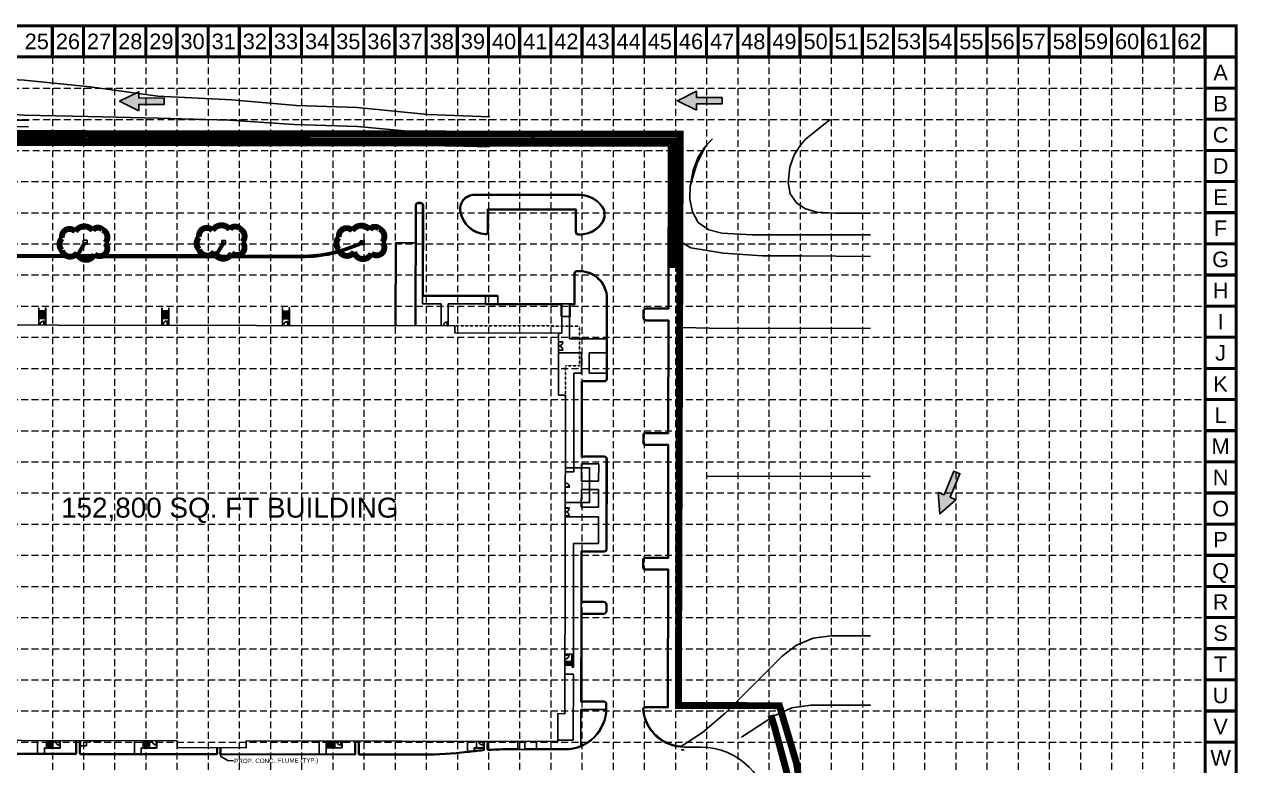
# Model space of a CAD drawing. Header units: inches. Extents: x 6134 to 7576, y 4806 to 5708.
# Drawn here: x 6700 to 7576, y 5173 to 5708 of the extents above; entities that cross this region are included whole.
import ezdxf
from ezdxf.enums import TextEntityAlignment as Align

# ---------------------------------------------------------------- set-up
doc = ezdxf.new("R2010")
doc.units = ezdxf.units.IN
doc.header["$MEASUREMENT"] = 0
for name, pattern in [('BASE$0$DASHED2', [0.375, 0.25, -0.125]), ('CENTER2', [1.125, 0.75, -0.125, 0.125, -0.125]), ('HIDDEN', [0.375, 0.25, -0.125])]:
    doc.linetypes.add(name, pattern=pattern)
doc.layers.get('Defpoints').update_dxf_attribs({"color": 200})
for name, color, linetype in [('2283-07-185-STORM$0$PK-STORM-PLAN-PIPE', 3, 'Continuous'), ('ARROWS', 252, 'Continuous'), ('BASE', 7, 'Continuous'), ('BASE$0$P-BLDG', 7, 'Continuous'), ('BASE$0$P-CNTR-1-MASS', 5, 'Continuous'), ('BASE$0$P-CNTR-5-MASS', 7, 'Continuous'), ('BASE$0$P-DIM', 2, 'Continuous'), ('BASE$0$P-PVMT', 3, 'Continuous'), ('E-BREAKLINE', 5, 'Continuous'), ('GRID', 254, 'HIDDEN'), ('LEGEND', 7, 'Continuous'), ('LIMITS OF DISTURBANCE', 1, 'HIDDEN'), ('PK-STORM-PLAN-ALIGN', 1, 'CENTER2'), ('PK-STORM-PLAN-PIPE', 3, 'Continuous'), ('PK-STORM-PLAN-STRUCTURE', 4, 'Continuous'), ('SILT FENCE', 200, 'Continuous'), ('STORM', 5, 'Continuous')]:
    doc.layers.add(name, color=color, linetype=linetype)
doc.styles.add('L80', font='simplex.shx', dxfattribs={"height": 3.2})
doc.styles.get("Standard").update_dxf_attribs({"font": 'ARIAL.TTF'})

# ---------------------------------------------------------------- blocks, each defined once
blk = doc.blocks.new('arrow')
blk.add_lwpolyline([(-67, -25.4), (-59.3, -25.4), (-59.6, -56.1), (-51.9, -56.2), (-51.6, -25.5), (-44, -25.5), (-55.3, -2.4), (-67, -25.4)], close=True)
at = {"color": 254}
for points in [[(-44, -25.5), (-67, -25.4), (-55.3, -2.4), (-67, -25.4)], [(-59.6, -56.1), (-51.9, -56.2), (-59.3, -25.4), (-51.6, -25.5)]]:
    blk.add_solid(points, dxfattribs=at)

msp = doc.modelspace()

# ---------------------------------------------------------------- linework, layer by layer
at = {"layer": '2283-07-185-STORM$0$PK-STORM-PLAN-PIPE'}
msp.add_line((6840.91, 5539.87), (6840.91, 5541.87), dxfattribs=at)
at = {"layer": 'BASE', "color": 9}
msp.add_line((7552.5, 5684.87), (7552.5, 4829.87), dxfattribs=at)
at = {"layer": 'BASE', "const_width": 2.25}
for points in [[(6135, 4807.37), (7575, 4807.37), (7575, 5707.37), (6135, 5707.37)], [(6157.45, 4829.87), (7552.56, 4829.83), (7552.53, 5684.88), (6157.73, 5684.91)]]:
    msp.add_lwpolyline(points, close=True, dxfattribs=at)
for points in [[(6720, 5684.87), (6720, 5707.37)], [(6742.5, 5684.87), (6742.5, 5707.37)], [(6765, 5684.87), (6765, 5707.37)], [(6787.5, 5684.87), (6787.5, 5707.37)], [(6810, 5684.87), (6810, 5707.37)], [(6832.5, 5684.87), (6832.5, 5707.37)], [(6855, 5684.87), (6855, 5707.37)], [(6877.5, 5684.87), (6877.5, 5707.37)], [(6900, 5684.87), (6900, 5707.37)], [(6922.5, 5684.87), (6922.5, 5707.37)], [(6945, 5684.87), (6945, 5707.37)], [(6967.5, 5684.87), (6967.5, 5707.37)], [(6990, 5684.87), (6990, 5707.37)], [(7012.5, 5684.87), (7012.5, 5707.37)], [(7035, 5684.87), (7035, 5707.37)], [(7057.5, 5684.87), (7057.5, 5707.37)], [(7080, 5684.87), (7080, 5707.37)], [(7102.5, 5684.87), (7102.5, 5707.37)], [(7125, 5684.87), (7125, 5707.37)], [(7147.5, 5684.87), (7147.5, 5707.37)], [(7170, 5684.87), (7170, 5707.37)], [(7192.5, 5684.87), (7192.5, 5707.37)], [(7215, 5684.87), (7215, 5707.37)], [(7237.5, 5684.87), (7237.5, 5707.37)], [(7260, 5684.87), (7260, 5707.37)], [(7282.5, 5684.87), (7282.5, 5707.37)], [(7305, 5684.87), (7305, 5707.37)], [(7327.5, 5684.87), (7327.5, 5707.37)], [(7350, 5684.87), (7350, 5707.37)], [(7372.5, 5684.87), (7372.5, 5707.37)], [(7395, 5684.87), (7395, 5707.37)], [(7417.5, 5684.87), (7417.5, 5707.37)], [(7440, 5684.87), (7440, 5707.37)], [(7462.5, 5684.87), (7462.5, 5707.37)], [(7485, 5684.87), (7485, 5707.37)], [(7507.5, 5684.87), (7507.5, 5707.37)], [(7530, 5684.87), (7530, 5707.37)], [(7552.5, 5684.87), (7552.5, 5707.37)], [(7575, 5684.87), (7575, 5707.37)], [(7575, 5684.87), (7552.5, 5684.87)], [(7575, 5662.37), (7552.5, 5662.37)], [(7575, 5639.87), (7552.5, 5639.87)], [(7575, 5617.37), (7552.5, 5617.37)], [(7575, 5594.87), (7552.5, 5594.87)], [(7575, 5572.37), (7552.5, 5572.37)], [(7575, 5549.87), (7552.5, 5549.87)], [(7575, 5527.37), (7552.5, 5527.37)], [(7575, 5504.87), (7552.5, 5504.87)], [(7575, 5482.37), (7552.5, 5482.37)], [(7575, 5459.87), (7552.5, 5459.87)], [(7575, 5437.37), (7552.5, 5437.37)], [(7575, 5414.87), (7552.5, 5414.87)], [(7575, 5392.37), (7552.5, 5392.37)], [(7575, 5369.87), (7552.5, 5369.87)], [(7575, 5347.37), (7552.5, 5347.37)], [(7575, 5324.87), (7552.5, 5324.87)], [(7575, 5302.37), (7552.5, 5302.37)], [(7575, 5279.87), (7552.5, 5279.87)], [(7575, 5257.37), (7552.5, 5257.37)], [(7575, 5234.87), (7552.5, 5234.87)], [(7575, 5212.37), (7552.5, 5212.37)], [(7575, 5189.87), (7552.5, 5189.87)]]:
    msp.add_lwpolyline(points, dxfattribs=at)
at = {"layer": 'BASE$0$P-BLDG'}
for p, q in [((7085.58, 5479.13), (7088.58, 5479.13)), ((7085.58, 5473.13), (7088.58, 5473.13)), ((6795.07, 5187.78), (6795.07, 5190.79)), ((6928.26, 5187.71), (6928.26, 5190.72)), ((7031.05, 5187.61), (7031.05, 5190.62))]:
    msp.add_line(p, q, dxfattribs=at)
for points in [[(7085.57, 5440.45), (7085.65, 5485.45), (7010.63, 5485.62), (7010.64, 5490.62), (6580.65, 5491.31), (6580.18, 5211.31), (6585.18, 5211.3), (6585.15, 5191.3), (6810.06, 5190.92), (6810.06, 5185.92), (6860.06, 5185.83), (6860.06, 5190.83), (7085.15, 5190.45), (7085.18, 5210.45), (7090.18, 5210.44), (7090.57, 5440.44)], [(6713.8, 5491.1), (6713.95, 5491.1), (6713.95, 5494.1), (6713.8, 5494.1)], [(6802.8, 5491.16), (6802.94, 5491.16), (6802.94, 5494.16), (6802.8, 5494.16)], [(6889.79, 5490.8), (6889.94, 5490.8), (6889.94, 5493.8), (6889.79, 5493.8)], [(7005.24, 5490.53), (7005.39, 5490.53), (7005.39, 5493.53), (7005.24, 5493.53)], [(7090.4, 5374.29), (7090.4, 5374.14), (7093.4, 5374.14), (7093.4, 5374.29)], [(7090.37, 5358.99), (7090.37, 5359.14), (7093.37, 5359.14), (7093.37, 5358.99)], [(7090.37, 5353.29), (7090.37, 5353.14), (7093.37, 5353.14), (7093.37, 5353.29)], [(7090.17, 5252.73), (7090.17, 5252.87), (7093.17, 5252.87), (7093.17, 5252.73)]]:
    msp.add_lwpolyline(points, close=True, dxfattribs=at)
at = {"layer": 'BASE$0$P-BLDG', "color": 7, "linetype": 'BASE$0$DASHED2', "ltscale": 0.5}
msp.add_lwpolyline([(7090.61, 5440.49), (7090.64, 5461.74), (7100.7, 5461.73), (7100.75, 5490.48), (7010.64, 5490.62)], dxfattribs=at)
at = {"layer": 'BASE$0$P-BLDG'}
msp.add_lwpolyline([(7090.48, 5387.98), (7104.92, 5387.96), (7105.52, 5387.95), (7108.03, 5387.95), (7107.99, 5362.95), (7105.49, 5362.95), (7104.88, 5362.95), (7090.44, 5362.97)], dxfattribs=at)
msp.add_lwpolyline([(6725.25, 5191.06), (6725.25, 5187.7), (6725.11, 5187.7, -0.428879), (6722.25, 5190.7, -3.332232)], format="xyb", dxfattribs=at)
for centre, start, end in [((6713.95, 5491.1), 90, 180), ((6802.94, 5491.16), 90, 180), ((6889.94, 5490.8), 90, 180), ((7005.39, 5490.53), 90, 180), ((7085.58, 5479.13), 269.99999, 359.99999), ((7085.58, 5473.13), 0.00001, 90.00001), ((7090.4, 5374.14), 0, 90), ((7090.37, 5359.14), 270, 0), ((7090.37, 5353.14), 0, 90), ((7090.17, 5252.87), 270, 0), ((6795.07, 5190.78), 180, 270), ((6928.26, 5190.71), 180, 270), ((7031.05, 5190.61), 180, 270)]:
    msp.add_arc(centre, 3, start, end, dxfattribs=at)
at = {"layer": 'BASE$0$P-CNTR-1-MASS', "color": 35, "elevation": 544}
msp.add_lwpolyline([(7264.1, 5625.47), (7260.42, 5621.21), (7255.88, 5614.23), (7252.59, 5605.24), (7251.47, 5594.29), (7252.8, 5585.9), (7257.52, 5579.4), (7263.55, 5575.44), (7271.83, 5572.83), (7285.33, 5572.02), (7310.86, 5571.95)], dxfattribs=at)
at = {"layer": 'BASE$0$P-CNTR-5-MASS', "color": 35, "elevation": 545}
msp.add_lwpolyline([(7196.84, 5625.65), (7191.1, 5619.58), (7186.54, 5612.42), (7182.85, 5603.2), (7180.68, 5591.48), (7180.46, 5581.82), (7182.23, 5572.93), (7186.39, 5565.17), (7194.16, 5559.9), (7203.59, 5557.68), (7225.5, 5556.29), (7310.86, 5556.47)], dxfattribs=at)
at = {"layer": 'BASE$0$P-DIM', "color": 5}
msp.add_lwpolyline([(6841.73, 5179.48), (6846.82, 5176.64), (6850.87, 5176.38)], dxfattribs=at)
msp.add_solid([(6841.19, 5179.21), (6840.11, 5182.69), (6842.27, 5179.75)], dxfattribs=at)
at = {"layer": 'BASE$0$P-PVMT', "color": 7}
for p, q in [((7165.47, 5620.83), (6593.26, 5621.79)), ((7164.97, 5620.33), (6593.76, 5621.29)), ((7164.77, 5503.33), (7164.97, 5620.33)), ((7165.27, 5502.83), (7165.47, 5620.83)), ((7100.91, 5585.42), (7024.79, 5585.54)), ((7100.91, 5584.92), (7024.79, 5585.04)), ((6982.11, 5490.61), (6982.25, 5577.62)), ((6982.61, 5490.61), (6982.75, 5577.62)), ((6984.25, 5579.62), (6985.95, 5579.62)), ((6984.25, 5579.12), (6985.95, 5579.12)), ((6987.34, 5512.11), (6987.45, 5577.62)), ((6987.84, 5512.62), (6987.95, 5577.61)), ((7034.36, 5558.57), (7034.39, 5575.03)), ((7034.39, 5575.03), (7098.39, 5574.93)), ((7034.86, 5558.57), (7034.89, 5574.53)), ((7034.89, 5574.53), (7097.89, 5574.43)), ((7097.86, 5558.45), (7097.89, 5574.43)), ((7098.36, 5558.45), (7098.39, 5574.93)), ((6967.65, 5490.66), (6967.75, 5550.66)), ((6967.75, 5550.66), (6968.25, 5550.66)), ((6968.15, 5490.66), (6968.25, 5550.66)), ((7096.87, 5528.32), (7096.83, 5506.43)), ((7097.37, 5528.32), (7097.33, 5505.95)), ((6987.34, 5512.11), (6987.33, 5506.61)), ((6987.33, 5506.61), (7000.81, 5506.59)), ((7009.29, 5512.1), (6987.34, 5512.11)), ((6987.84, 5512.62), (7041.84, 5512.54)), ((7000.81, 5506.59), (7000.78, 5490.59)), ((7005.78, 5490.58), (7005.81, 5506.6)), ((7005.81, 5506.6), (7043.77, 5506.53)), ((7009.29, 5512.1), (7041.84, 5512.04)), ((7032.84, 5512.04), (7032.83, 5506.03)), ((7032.83, 5506.54), (7032.83, 5506.04)), ((7087.57, 5506), (7032.83, 5506.03)), ((7041.84, 5512.54), (7041.83, 5506.53)), ((7088.07, 5506.5), (7043.77, 5506.53)), ((7087.57, 5506), (7087.55, 5497.42)), ((7088.07, 5506.5), (7088.05, 5497.42)), ((7088.07, 5506.44), (7093.57, 5506.43)), ((7093.57, 5506.44), (7093.53, 5481.22)), ((7093.57, 5506.44), (7096.83, 5506.43)), ((7094.07, 5505.95), (7094.05, 5497.41)), ((7094.07, 5505.95), (7097.33, 5505.95)), ((7120.18, 5452.37), (7120.28, 5511)), ((7120.68, 5452.37), (7120.78, 5511)), ((6710.12, 5503.5), (6710.12, 5491.09)), ((6710.24, 5491.48), (6710.24, 5503.5)), ((6710.24, 5501.48), (6715.08, 5501.48)), ((6710.24, 5500.56), (6715.08, 5500.56)), ((6710.24, 5499.64), (6715.08, 5499.64)), ((6710.24, 5498.73), (6715.08, 5498.73)), ((6710.24, 5497.81), (6715.08, 5497.81)), ((6710.24, 5496.89), (6715.08, 5496.89)), ((6710.24, 5495.98), (6715.08, 5495.98)), ((6715.08, 5503.5), (6715.08, 5491.48)), ((6715.2, 5491.09), (6715.2, 5503.5)), ((6799.12, 5503.41), (6799.12, 5491)), ((6799.24, 5491.39), (6799.24, 5503.41)), ((6799.24, 5501.39), (6804.08, 5501.39)), ((6799.24, 5500.47), (6804.08, 5500.47)), ((6799.24, 5499.55), (6804.08, 5499.55)), ((6799.24, 5498.64), (6804.08, 5498.64)), ((6799.24, 5497.72), (6804.08, 5497.72)), ((6799.24, 5496.8), (6804.08, 5496.8)), ((6799.24, 5495.89), (6804.08, 5495.89)), ((6804.08, 5503.41), (6804.08, 5491.39)), ((6804.2, 5491), (6804.2, 5503.41)), ((6886.12, 5503.23), (6886.12, 5490.81)), ((6886.24, 5491.21), (6886.24, 5503.23)), ((6886.24, 5501.21), (6891.08, 5501.21)), ((6886.24, 5500.29), (6891.08, 5500.29)), ((6886.24, 5499.37), (6891.08, 5499.37)), ((6886.24, 5498.46), (6891.08, 5498.46)), ((6886.24, 5497.54), (6891.08, 5497.54)), ((6886.24, 5496.62), (6891.08, 5496.62)), ((6886.24, 5495.71), (6891.08, 5495.71)), ((6891.08, 5503.23), (6891.08, 5491.21)), ((6891.2, 5490.81), (6891.2, 5503.23)), ((7088.05, 5497.42), (7087.55, 5497.42)), ((7088.05, 5497.42), (7088.03, 5485.32)), ((7088.05, 5497.42), (7093.55, 5497.41)), ((7093.55, 5497.41), (7094.05, 5497.41)), ((7146.76, 5496.36), (7146.77, 5501.36)), ((7147.26, 5496.36), (7147.27, 5501.36)), ((7148.77, 5503.36), (7164.77, 5503.33)), ((7148.77, 5502.86), (7165.27, 5502.83)), ((7148.76, 5494.86), (7165.26, 5494.83)), ((7148.76, 5494.36), (7164.76, 5494.33)), ((7164.62, 5413.33), (7164.76, 5494.33)), ((7165.12, 5412.83), (7165.26, 5494.83)), ((7085.65, 5485.32), (7088.03, 5485.32)), ((7107.73, 5481.22), (7093.53, 5481.22)), ((7120.23, 5481.18), (7107.73, 5481.2)), ((7102.21, 5471.21), (7085.63, 5471.23)), ((7102.19, 5456.4), (7102.21, 5471.21)), ((7107.69, 5456.39), (7107.71, 5471.2)), ((7120.22, 5471.18), (7107.71, 5471.2)), ((7096.57, 5385.04), (7096.69, 5456.41)), ((7102.19, 5456.4), (7096.69, 5456.41)), ((7120.19, 5456.37), (7107.69, 5456.39)), ((7102.09, 5395.9), (7102.18, 5450.9)), ((7118.68, 5450.87), (7102.18, 5450.9)), ((7102.59, 5396.4), (7102.68, 5450.4)), ((7118.68, 5450.37), (7102.68, 5450.4)), ((7146.61, 5406.36), (7146.62, 5411.36)), ((7147.11, 5406.36), (7147.12, 5411.36)), ((7148.62, 5413.36), (7164.62, 5413.33)), ((7148.62, 5412.86), (7165.12, 5412.83)), ((7148.6, 5404.36), (7164.6, 5404.33)), ((7148.61, 5404.86), (7165.11, 5404.83)), ((7164.47, 5323.33), (7164.6, 5404.33)), ((7164.97, 5322.83), (7165.11, 5404.83)), ((7102.08, 5391.02), (7102.06, 5378.51)), ((7102.08, 5391.02), (7114.58, 5391)), ((7118.59, 5395.87), (7102.09, 5395.9)), ((7118.59, 5396.37), (7102.59, 5396.4)), ((7114.56, 5378.49), (7114.58, 5391)), ((7119.97, 5329.36), (7120.09, 5394.37)), ((7120.47, 5329.36), (7120.59, 5394.37)), ((7096.57, 5385.04), (7090.47, 5385.05)), ((7102.05, 5372.51), (7102.03, 5359.64)), ((7102.05, 5372.51), (7114.55, 5372.49)), ((7102.06, 5378.51), (7114.56, 5378.49)), ((7114.53, 5359.62), (7114.55, 5372.49)), ((7102.03, 5359.64), (7114.53, 5359.62)), ((7114.52, 5352.66), (7090.42, 5352.7)), ((7114.49, 5333.37), (7114.52, 5352.66)), ((7096.33, 5244.08), (7096.49, 5333.4)), ((7096.49, 5333.4), (7114.49, 5333.37)), ((7101.91, 5290.92), (7101.97, 5327.89)), ((7118.47, 5327.86), (7101.97, 5327.89)), ((7102.41, 5291.42), (7102.47, 5327.39)), ((7118.48, 5327.36), (7102.47, 5327.39)), ((7146.46, 5316.36), (7146.47, 5321.36)), ((7146.96, 5316.36), (7146.97, 5321.36)), ((7148.47, 5323.36), (7164.47, 5323.33)), ((7148.47, 5322.86), (7164.97, 5322.83)), ((7148.45, 5314.86), (7164.95, 5314.83)), ((7148.45, 5314.36), (7164.45, 5314.33)), ((7164.29, 5215.33), (7164.45, 5314.33)), ((7164.79, 5214.83), (7164.95, 5314.83)), ((7101.89, 5282.92), (7101.91, 5290.92)), ((7118.41, 5290.89), (7101.91, 5290.92)), ((7118.41, 5291.39), (7102.41, 5291.42)), ((7119.9, 5284.39), (7119.91, 5289.39)), ((7120.4, 5284.39), (7120.41, 5289.39)), ((7101.79, 5218.92), (7101.89, 5282.92)), ((7118.39, 5282.89), (7101.89, 5282.92)), ((7102.29, 5219.42), (7102.39, 5282.42)), ((7118.39, 5282.39), (7102.39, 5282.42)), ((7090.25, 5253.45), (7094.96, 5253.45)), ((7090.25, 5253.45), (7095.33, 5253.45)), ((7090.25, 5253.32), (7095.21, 5253.32)), ((7095.22, 5244.97), (7095.21, 5253.32)), ((7095.33, 5244.08), (7095.33, 5253.45)), ((7090.37, 5244.96), (7090.22, 5244.96)), ((7090.37, 5244.96), (7090.37, 5248.25)), ((7095.22, 5248.24), (7090.37, 5248.24)), ((7095.22, 5247.32), (7090.37, 5247.32)), ((7095.22, 5246.4), (7090.37, 5246.4)), ((7095.22, 5246.4), (7090.37, 5246.4)), ((7095.22, 5245.49), (7090.37, 5245.49)), ((7095.33, 5244.97), (7095.22, 5244.97)), ((7096.33, 5244.08), (7095.33, 5244.08)), ((7096.32, 5239.02), (7090.25, 5239.01)), ((7096.24, 5191.19), (7096.32, 5239.02)), ((7118.29, 5218.89), (7101.79, 5218.92)), ((7118.29, 5219.39), (7102.29, 5219.42)), ((7119.78, 5214.39), (7119.78, 5217.39)), ((7120.28, 5214.4), (7120.28, 5217.39)), ((7148.45, 5215.36), (7164.29, 5215.33)), ((7148.45, 5214.86), (7164.79, 5214.83)), ((7101.78, 5213.42), (7101.73, 5187.26)), ((7119.78, 5213.39), (7101.78, 5213.42)), ((6709.28, 5181.59), (6709.28, 5190.6)), ((6715.84, 5185.64), (6715.84, 5190.48)), ((6716.75, 5185.64), (6716.75, 5190.48)), ((6717.67, 5185.64), (6717.67, 5190.48)), ((6718.59, 5185.64), (6718.59, 5190.48)), ((6719.5, 5185.64), (6719.5, 5190.48)), ((6720.42, 5185.64), (6720.42, 5190.48)), ((6737.01, 5191.19), (6737, 5182.05)), ((6737.51, 5191.19), (6737.5, 5182.02)), ((6739.51, 5191.19), (6739.5, 5182.02)), ((6740.01, 5191.19), (6740, 5182.04)), ((6746.73, 5190.92), (6746.73, 5191.02)), ((6755.49, 5190.92), (6746.73, 5190.92)), ((6755.49, 5190.92), (6755.49, 5191.01)), ((6779.32, 5190.94), (6779.31, 5181.45)), ((6785.63, 5185.67), (6785.65, 5190.5)), ((6786.55, 5185.66), (6786.56, 5190.5)), ((6786.55, 5185.66), (6786.56, 5190.5)), ((6787.46, 5185.66), (6787.48, 5190.5)), ((6788.38, 5185.66), (6788.4, 5190.49)), ((6789.3, 5185.66), (6789.31, 5190.49)), ((6790.21, 5185.65), (6790.23, 5190.49)), ((6795.31, 5190.6), (6795.3, 5185.64)), ((6795.44, 5190.6), (6795.42, 5185.9)), ((6795.44, 5190.6), (6795.42, 5185.52)), ((6912.69, 5190.74), (6912.67, 5181.25)), ((6917.65, 5185.79), (6917.66, 5190.62)), ((6918.57, 5185.79), (6918.58, 5190.62)), ((6919.48, 5185.78), (6919.5, 5190.62)), ((6920.4, 5185.78), (6920.41, 5190.61)), ((6920.4, 5185.78), (6920.41, 5190.61)), ((6921.32, 5185.78), (6921.33, 5190.61)), ((6922.23, 5185.78), (6922.25, 5190.61)), ((6923.15, 5185.77), (6923.16, 5190.61)), ((6924.06, 5185.77), (6924.08, 5190.6)), ((6929.17, 5190.72), (6929.15, 5185.76)), ((6929.29, 5190.72), (6929.27, 5186.01)), ((6929.29, 5190.72), (6929.27, 5185.64)), ((6938.56, 5190.7), (6938.54, 5181.71)), ((6939.06, 5190.7), (6939.04, 5181.7)), ((6941.06, 5190.7), (6941.04, 5181.7)), ((6941.56, 5190.69), (6941.54, 5181.7)), ((7019.72, 5190.61), (7019.72, 5182.97)), ((7026.23, 5185.65), (7026.23, 5190.48)), ((7031.33, 5190.61), (7031.32, 5185.65)), ((7031.44, 5190.61), (7031.43, 5184.73)), ((7031.46, 5190.61), (7031.44, 5185.53)), ((7031.94, 5190.61), (7031.93, 5184.73)), ((7033.95, 5190.61), (7033.94, 5185.01)), ((7034.45, 5190.61), (7034.44, 5185.01)), ((7056.26, 5184.5), (7056.27, 5190.5)), ((7061.26, 5184.99), (7061.27, 5190.49)), ((7069.77, 5184.99), (7069.78, 5190.48)), ((7085.06, 5191.2), (7096.24, 5191.19)), ((6626, 5181.73), (6736.5, 5181.55)), ((6626, 5181.23), (6736.49, 5181.05)), ((6740.49, 5181.04), (6838.25, 5180.88)), ((6740.5, 5181.54), (6838.25, 5181.38)), ((6784.13, 5185.66), (6784.12, 5181.47)), ((6784.13, 5185.66), (6795.3, 5185.64)), ((6784.13, 5185.54), (6795.42, 5185.52)), ((6787.94, 5185.54), (6795.42, 5185.52)), ((6838.76, 5185.88), (6838.75, 5181.88)), ((6839.26, 5185.87), (6839.25, 5181.88)), ((6841.26, 5185.87), (6841.25, 5181.87)), ((6841.76, 5185.87), (6841.75, 5181.87)), ((6842.25, 5181.37), (6938.04, 5181.21)), ((6842.25, 5180.87), (6938.04, 5180.71)), ((6917.16, 5185.78), (6929.15, 5185.76)), ((6917.16, 5185.78), (6917.16, 5185.65)), ((6917.16, 5185.65), (6929.27, 5185.64)), ((6917.65, 5185.65), (6917.64, 5181.24)), ((6942.04, 5181.2), (6988.05, 5181.12)), ((6942.04, 5180.7), (6988.05, 5180.62)), ((7021.79, 5185.6), (7021.79, 5185.48)), ((7024.73, 5185.66), (7031.32, 5185.65)), ((7024.73, 5183.66), (7024.73, 5185.66)), ((7024.73, 5185.54), (7031.44, 5185.53)), ((7056.26, 5185), (7051.1, 5185.01)), ((7090.13, 5184.44), (7051.1, 5184.51)), ((7056.26, 5184.5), (7051.1, 5184.51)), ((7090.23, 5184.94), (7061.26, 5184.99)), ((7061.26, 5184.49), (7061.26, 5184.99)), ((7090.25, 5184.45), (7089.35, 5184.45)), ((7090.25, 5184.45), (7089.35, 5184.45)), ((7174.24, 5186.37), (7174.25, 5186.87)), ((7188.4, 5186.27), (7176.24, 5186.3))]:
    msp.add_line(p, q, dxfattribs=at)
for points in [[(6968.25, 5550.66), (6982.21, 5550.63)], [(6725.63, 5190.6), (6725.63, 5185.52), (6714.33, 5185.49), (6714.33, 5181.58)], [(6714.33, 5185.49), (6714.39, 5185.64), (6725.5, 5185.64), (6725.5, 5190.6)], [(6740.25, 5190.6), (6740.25, 5187.27), (6744.75, 5187.27), (6744.75, 5190.6)]]:
    msp.add_lwpolyline(points, dxfattribs=at)
for centre, radius, start, end in [((7024.78, 5575.04), 10.5, 89.9125, 186.39996), ((7024.78, 5575.04), 10, 89.9125, 186.39996), ((7100.87, 5565.42), 20, 35.2105, 89.90287), ((7100.87, 5565.42), 19.5, 35.2105, 89.90287), ((6984.25, 5577.62), 2, 90, 179.90449), ((6984.25, 5577.62), 1.5, 90, 179.90449), ((6985.95, 5577.62), 2, 359.90287, 90), ((6985.95, 5577.62), 1.5, 359.90287, 90), ((7108.64, 5570.9), 10, 324.47382, 35.2105), ((7108.64, 5570.9), 10.5, 324.47382, 35.2105), ((7029.25, 5575.54), 15, 186.39996, 191.43158), ((7034.15, 5576.53), 20, 191.49419, 265.86903), ((7029.25, 5575.54), 14.5, 186.39996, 191.43158), ((7034.15, 5576.53), 19.5, 191.43158, 265.88847), ((7032.86, 5558.57), 2, 265.88847, 359.90186), ((7032.86, 5558.57), 1.5, 265.88847, 359.90186), ((7099.86, 5558.45), 2, 179.90186, 266.68697), ((7099.86, 5558.45), 1.5, 179.90186, 266.68697), ((7100.9, 5576.42), 20, 266.68697, 324.47382), ((7100.9, 5576.42), 19.5, 266.68697, 324.47382), ((7098.87, 5528.32), 2, 96.12166, 179.90287), ((7100.79, 5510.42), 20, 359.90389, 96.12166), ((7098.87, 5528.32), 1.5, 96.12166, 179.90287), ((7100.79, 5510.42), 19.5, 359.90389, 96.12166), ((6710.18, 5503.5), 0.0625, 359.99763, 179.99763), ((6715.14, 5503.5), 0.0625, 359.99763, 179.99763), ((6799.18, 5503.41), 0.0625, 359.99763, 179.99763), ((6804.14, 5503.41), 0.0625, 359.99763, 179.99763), ((6886.18, 5503.72), 0.0625, 359.99763, 179.99763), ((6891.14, 5503.72), 0.0625, 359.99763, 179.99763), ((7148.76, 5496.36), 2, 179.90394, 269.90394), ((7148.77, 5501.36), 2, 89.90394, 179.90394), ((7148.76, 5496.36), 1.5, 179.90394, 269.90394), ((7148.77, 5501.36), 1.5, 89.90394, 179.90394), ((7118.68, 5452.37), 1.5, 269.90287, 359.90287), ((7118.68, 5452.37), 2, 269.90287, 359.90287), ((7148.62, 5411.36), 2, 89.90394, 179.90394), ((7148.62, 5411.36), 1.5, 89.90394, 179.90394), ((7148.61, 5406.36), 2, 179.90394, 269.90394), ((7148.61, 5406.36), 1.5, 179.90394, 269.90394), ((7118.59, 5394.37), 2, 359.90287, 89.90287), ((7118.59, 5394.37), 1.5, 359.90287, 89.90287), ((7118.47, 5329.36), 1.5, 269.90287, 359.90287), ((7118.47, 5329.36), 2, 269.90287, 359.90287), ((7148.47, 5321.36), 2, 89.90394, 179.90394), ((7148.47, 5321.36), 1.5, 89.90394, 179.90394), ((7148.46, 5316.36), 2, 179.90394, 269.90394), ((7148.46, 5316.36), 1.5, 179.90394, 269.90394), ((7118.41, 5289.39), 2, 359.90287, 89.90287), ((7118.41, 5289.39), 1.5, 359.90287, 89.90287), ((7118.4, 5284.39), 2, 269.90287, 359.90287), ((7118.4, 5284.39), 1.5, 269.90287, 359.90287), ((7118.28, 5217.39), 2, 359.90287, 89.90287), ((7118.28, 5217.39), 1.5, 359.90287, 89.90287), ((7148.44, 5213.36), 2, 89.90394, 186.02682), ((7148.44, 5213.36), 1.5, 89.90394, 186.02682), ((7090.28, 5214.44), 29.5, 269.90287, 359.90287), ((7090.28, 5214.45), 30, 269.94996, 359.90287), ((7176.29, 5216.3), 30, 186.04825, 269.90287), ((7176.29, 5216.3), 29.5, 186.02682, 266.03048), ((6736.5, 5182.05), 1, 269.90526, 359.90139), ((6736.5, 5182.05), 0.5, 269.90526, 359.90139), ((6740.5, 5182.04), 1, 179.90139, 269.90371), ((6740.5, 5182.04), 0.5, 179.90139, 269.90371), ((6838.25, 5181.88), 0.5, 269.90371, 359.90139), ((6838.25, 5181.88), 1, 269.90371, 359.90139), ((6842.25, 5181.87), 1, 179.90139, 269.90371), ((6842.25, 5181.87), 0.5, 179.90139, 269.90371), ((6938.04, 5181.71), 0.5, 269.90371, 359.90139), ((6938.04, 5181.71), 1, 269.90371, 359.90139), ((6942.04, 5181.7), 1, 179.90139, 269.90371), ((6942.04, 5181.7), 0.5, 179.90139, 269.90371), ((6988.47, 5431.12), 250, 269.90394, 277.14604), ((6988.47, 5431.12), 250.5, 269.90394, 277.14604), ((7050.67, 4935.01), 250, 94.52012, 97.14604), ((7050.67, 4935.01), 249.5, 94.52012, 97.14604), ((7030.93, 5184.73), 0.5, 274.52012, 359.90156), ((7030.93, 5184.73), 1, 274.52012, 359.90156), ((7034.94, 5185.01), 1, 179.90156, 273.60104), ((7034.94, 5185.01), 0.5, 179.90156, 273.60104), ((7050.67, 4935.01), 250, 89.90287, 93.60104), ((7050.67, 4935.01), 249.5, 89.90287, 93.60104), ((7176.29, 5214.3), 30, 266.09143, 269.90287), ((7188.31, 5136.77), 49.5, 0.36679, 89.90287)]:
    msp.add_arc(centre, radius, start, end, dxfattribs=at)
at = {"layer": 'Defpoints', "color": 5}
msp.add_line((6944.71, 5549.7), (6942.71, 5551.7), dxfattribs=at)
msp.add_line((6944.71, 5549.7), (6942.71, 5551.7), dxfattribs=at)
msp.add_circle((6840.91, 5540.87, 542.55), 1, dxfattribs=at)
at = {"layer": 'E-BREAKLINE', "color": 35, "flags": 128}
for points, elevation in [([(6702.95, 5639.11), (6693.9, 5639.19), (6654.63, 5639.64), (6651.94, 5639.8), (6647.1, 5640.52), (6635.75, 5640.48), (6607.21, 5642.13), (6581.97, 5635.64), (6565.18, 5634.3), (6565.15, 5634.37), (6560.12, 5633.79), (6555.02, 5634.47), (6534.52, 5632.31), (6525.05, 5633.47), (6512.62, 5632.84), (6488.9, 5632.95), (6465.03, 5632.52)], 543), ([(6702.76, 5634.4), (6682.03, 5634.57), (6654.86, 5634.89), (6650.09, 5635.16), (6646.72, 5635.67), (6626.66, 5635.58), (6607.63, 5636.69), (6590.8, 5632.36), (6563.16, 5630.15), (6563.11, 5630.26), (6559.97, 5629.9), (6556.77, 5630.32), (6523.2, 5626.79), (6518.78, 5627.33), (6512.98, 5627.03), (6501.9, 5627.08), (6465.35, 5626.43)], 544)]:
    msp.add_lwpolyline(points, dxfattribs=dict(at, elevation=elevation))
at = {"layer": 'E-BREAKLINE', "color": 35}
for points in [[(7310.86, 5571.95), (7285.33, 5572.02), (7271.83, 5572.83), (7263.55, 5575.44), (7257.52, 5579.4), (7252.8, 5585.9), (7251.47, 5594.29), (7252.59, 5605.24), (7255.88, 5614.23), (7260.42, 5621.21), (7264.06, 5625.43), (7281.66, 5639.6)], [(7310.86, 5556.47), (7225.5, 5556.29), (7203.59, 5557.68), (7194.16, 5559.9), (7186.39, 5565.17), (7182.23, 5572.93), (7180.46, 5581.82), (7180.68, 5591.48), (7185.61, 5608.33), (7192.06, 5620.72), (7196.84, 5625.65)], [(7310.86, 5540.7), (7261.54, 5541.09), (7233, 5541.32), (7204.7, 5543.1), (7181.04, 5547.01), (7170.27, 5553.58)], [(7174.78, 5489.41), (7194.65, 5488.85), (7310.86, 5488.8)], [(7192.67, 5381.92), (7310.86, 5381.83)], [(7174.32, 5187.01), (7189.58, 5196.84), (7205.59, 5210.68), (7247.08, 5252.03), (7257.45, 5259.96), (7269.52, 5264.93), (7282.46, 5266.62), (7310.86, 5266.57)], [(7217.82, 5193.4), (7241.25, 5208.99), (7254.04, 5214.7), (7267.91, 5216.64), (7310.86, 5216.57)]]:
    msp.add_lwpolyline(points, dxfattribs=at)
at = {"layer": 'E-BREAKLINE', "color": 35, "lineweight": -3}
for points in [[(6652.39, 5670.67, 8.2), (6652.39, 5670.67, 8.2), (6699.62, 5668.07, 9.02), (6747.25, 5663.31, 9.55), (6796.29, 5656.62, 8.82), (6849.53, 5653.92, 8.88), (6896.43, 5649.75, 8.95), (6940.19, 5648.38, 8.94), (6991.15, 5643.21, 8.43), (7035.98, 5641.64, 8.96)], [(6651.81, 5646.29, 1.9), (6651.81, 5646.29, 1.9), (6699.71, 5642.8, 2.51), (6745.97, 5641.76, 3.05), (6796.4, 5640.66, 3.96), (6847.92, 5639.19, 4.55), (6894.74, 5635.98, 4.98), (6940.39, 5634.71, 5.56), (6990.01, 5629.97, 6.82), (7036.76, 5627.45, 7.92)], [(6651.63, 5624.91, 6.23), (6651.63, 5624.91, 6.23), (6698.71, 5626.13, 6.2), (6745.4, 5626.37, 6.34), (6796.08, 5627.27, 6.51), (6847.33, 5624.09, 7.28), (6894.45, 5623.28, 7.55), (6940.79, 5623.93, 7.66), (6989.39, 5621.04, 8.02), (7035.82, 5620.04, 8.54)]]:
    msp.add_polyline3d(points, dxfattribs=at)
at = {"layer": 'GRID', "color": 252, "linetype": 'HIDDEN', "lineweight": 0, "ltscale": 20}
for p, q in [((6720, 5684.87), (6720, 4897.27)), ((6742.5, 5684.87), (6742.5, 4897.27)), ((6765, 5684.87), (6765, 4897.27)), ((6787.5, 5684.87), (6787.5, 4897.27)), ((6810, 5684.87), (6810, 4897.27)), ((6832.5, 5684.87), (6832.5, 4897.27)), ((6855, 5684.87), (6855, 4897.27)), ((6877.5, 5684.87), (6877.5, 4897.27)), ((6900, 5684.87), (6900, 4897.27)), ((6922.5, 5684.87), (6922.5, 4897.27)), ((6945, 5684.87), (6945, 4897.27)), ((6967.5, 5684.87), (6967.5, 4897.27)), ((6990, 5684.87), (6990, 4897.27)), ((7012.5, 5684.87), (7012.5, 4897.27)), ((7035, 5684.87), (7035, 4897.27)), ((7057.5, 5684.87), (7057.5, 4897.27)), ((7080, 5684.87), (7080, 4897.27)), ((7102.5, 5684.87), (7102.5, 4897.27)), ((7125, 5684.87), (7125, 4897.27)), ((7147.5, 5684.87), (7147.5, 4897.27)), ((7170, 5684.87), (7170, 4897.27)), ((7192.5, 5684.87), (7192.5, 4897.27)), ((7215, 5684.87), (7215, 4897.27)), ((7237.5, 5684.87), (7237.5, 4897.27)), ((7260, 5684.87), (7260, 4897.27)), ((7282.5, 5684.87), (7282.5, 4897.27)), ((7305, 5684.87), (7305, 4897.27)), ((7327.5, 5684.87), (7327.5, 4897.27)), ((7350, 5684.87), (7350, 4897.27)), ((7372.5, 5684.87), (7372.5, 4897.27)), ((7395, 5684.87), (7395, 4897.27)), ((7417.5, 5684.87), (7417.5, 4897.27)), ((7440, 5684.87), (7440, 4897.27)), ((7462.5, 5684.87), (7462.5, 4897.27)), ((7485, 5684.87), (7485, 4897.27)), ((7507.46, 5685.24), (7507.46, 4897.27)), ((7529.96, 5685.24), (7529.96, 4897.27)), ((6158.33, 5662.3), (7553.33, 5662.3)), ((6158.33, 5639.8), (7553.33, 5639.8)), ((6158.33, 5617.3), (7553.33, 5617.3)), ((6157.5, 5594.87), (7552.5, 5594.87)), ((6157.5, 5572.37), (7552.5, 5572.37)), ((6157.5, 5549.87), (7552.5, 5549.87)), ((6157.5, 5527.37), (7552.5, 5527.37)), ((6157.5, 5504.87), (7552.5, 5504.87)), ((6157.5, 5482.37), (7552.5, 5482.37)), ((6157.5, 5459.87), (7552.5, 5459.87)), ((6157.5, 5437.37), (7552.5, 5437.37)), ((6157.5, 5414.87), (7552.5, 5414.87)), ((6157.5, 5392.37), (7552.5, 5392.37)), ((6157.5, 5369.87), (7552.5, 5369.87)), ((6157.5, 5347.37), (7552.5, 5347.37)), ((6157.5, 5324.87), (7552.5, 5324.87)), ((6157.5, 5302.37), (7552.5, 5302.37)), ((6157.5, 5279.87), (7552.5, 5279.87)), ((6157.5, 5257.37), (7552.5, 5257.37)), ((6157.5, 5234.87), (7552.5, 5234.87)), ((6157.5, 5212.37), (7552.5, 5212.37)), ((6157.5, 5189.87), (7552.5, 5189.87))]:
    msp.add_line(p, q, dxfattribs=at)
at = {"layer": 'LEGEND', "color": 170, "ltscale": 100, "const_width": 4.27}
for points in [[(6835.69, 5559.54, 0.520567), (6835.69, 5559.54, 0.765195), (6826.04, 5554.68, 0.417879), (6825.98, 5545.94, 0.6649), (6837.01, 5544.26, 0.744833), (6849.45, 5543.21, 0.975642), (6857.2, 5551.22, 0.520567), (6855.27, 5560.86, 0.520567), (6848.19, 5560.22, 0.540264), (6835.69, 5559.54)], [(6736.63, 5558.76, 0.520567), (6736.63, 5558.76, 0.765195), (6726.98, 5553.9, 0.417879), (6726.92, 5545.16, 0.6649), (6737.95, 5543.48, 0.744833), (6750.38, 5542.43, 0.975642), (6758.13, 5550.44, 0.520567), (6756.2, 5560.08, 0.520567), (6749.13, 5559.44, 0.540264), (6736.63, 5558.76)], [(6936.67, 5559.33, 0.520567), (6936.67, 5559.33, 0.765195), (6927.02, 5554.47, 0.417879), (6926.96, 5545.73, 0.6649), (6937.99, 5544.04, 0.744833), (6950.43, 5543, 0.975642), (6958.18, 5551, 0.520567), (6956.25, 5560.65, 0.520567), (6949.17, 5560, 0.540264), (6936.67, 5559.33)]]:
    msp.add_lwpolyline(points, format="xyb", close=True, dxfattribs=at)
at = {"layer": 'LIMITS OF DISTURBANCE', "ltscale": 100, "const_width": 5}
msp.add_lwpolyline([(6510.74, 5629.75), (6511.29, 5215.78), (6496.12, 5209.47), (6468.1, 5133.36), (6474.94, 5084.11), (6511.7, 5055.57), (6551.43, 5049.41), (7267.36, 5052.42), (7267.36, 5113.31), (7257.44, 5174.65), (7245.12, 5216.18), (7172.15, 5216.4), (7173.5, 5629.09), (6515.46, 5629.7)], close=True, dxfattribs=at)
at = {"layer": 'PK-STORM-PLAN-ALIGN', "color": 5, "linetype": 'CENTER2'}
for points in [[(6737.91, 5541.04), (6743.7, 5551.03)], [(6837.91, 5540.88), (6843.7, 5550.87)], [(6652.57, 5541.19), (6900.1, 5540.77)]]:
    msp.add_lwpolyline(points, dxfattribs=at)
at = {"layer": 'PK-STORM-PLAN-ALIGN', "color": 5}
for centre in [(6743.7, 5551.03), (6843.7, 5550.87), (6943.71, 5550.7), (6737.91, 5541.04), (6737.91, 5541.04), (6837.91, 5540.88), (6837.91, 5540.88), (6922.47, 5543.27)]:
    msp.add_circle(centre, 0.2, dxfattribs=at)
at = {"layer": 'PK-STORM-PLAN-ALIGN', "color": 5, "linetype": 'CENTER2'}
msp.add_arc((6900.27, 5640.78), 100.01, 269.90469, 295.74433, dxfattribs=at)
at = {"layer": 'PK-STORM-PLAN-PIPE', "color": 5}
msp.add_line((6840.91, 5539.87), (6840.91, 5541.87), dxfattribs=at)
msp.add_line((6840.91, 5539.87), (6840.91, 5541.87), dxfattribs=at)
for points in [[(6737.76, 5542.29), (6742.28, 5550.08)], [(6739.06, 5541.53), (6743.75, 5549.62)], [(6738.66, 5542.04), (6837.16, 5541.88)], [(6738.66, 5540.04), (6837.16, 5539.88)]]:
    msp.add_lwpolyline(points, dxfattribs=at)
at = {"layer": 'PK-STORM-PLAN-PIPE', "color": 5, "extrusion": (0.865186, -0.501451, 0)}
for points, elevation in [([(8223.77, 0), (8232.78, 0)], 3136.83), ([(8223.77, 0), (8233.11, 0)], 3138.33)]:
    msp.add_lwpolyline(points, dxfattribs=dict(at, elevation=elevation))
at = {"layer": 'PK-STORM-PLAN-PIPE', "color": 5, "extrusion": (-0.001677, -0.999999, 0)}
for points, elevation in [([(6643.27, 0), (6727.86, 0)], -5551.33), ([(6643.27, 0), (6727.86, 0)], -5553.33), ([(6829.36, 0), (6831.61, 0)], -5553.33), ([(6829.36, 0), (6831.61, 0)], -5551.33), ([(6831.61, 0), (6890.8, 0)], -5553.08), ([(6831.61, 0), (6890.8, 0)], -5551.58)]:
    msp.add_lwpolyline(points, dxfattribs=dict(at, elevation=elevation))
at = {"layer": 'PK-STORM-PLAN-PIPE', "color": 5}
for radius, end in [(99.26, 295.048), (100.76, 294.75714)]:
    msp.add_arc((6900.27, 5640.78), radius, 269.90394, end, dxfattribs=at)
at = {"layer": 'PK-STORM-PLAN-PIPE', "color": 5, "linetype": 'Continuous'}
for centre, start, end in [((6737.91, 5541.04), 359.90394, 179.90394), ((6737.91, 5541.04), 179.90394, 359.90394), ((6837.91, 5540.88), 359.90394, 179.90394), ((6837.91, 5540.88), 179.90394, 359.90394)]:
    msp.add_arc(centre, 1.25, start, end, dxfattribs=at)
at = {"layer": 'PK-STORM-PLAN-STRUCTURE', "color": 5, "linetype": 'Continuous', "extrusion": (1, -0.000856987, 0)}
for points, elevation in [([(5558.23, 0), (5555.4, 0)], 6737.53), ([(5555.4, 0), (5558.23, 0)], 6740.36), ([(5558.15, 0), (5555.31, 0)], 6837.53), ([(5555.31, 0), (5558.15, 0)], 6840.36)]:
    msp.add_lwpolyline(points, dxfattribs=dict(at, elevation=elevation))
at = {"layer": 'PK-STORM-PLAN-STRUCTURE', "color": 5, "linetype": 'Continuous', "extrusion": (-0.000856987, -1, 0)}
for points, elevation in [([(6737.53, 0), (6740.36, 0)], -5555.4), ([(6740.36, 0), (6737.53, 0)], -5558.23), ([(6837.53, 0), (6840.36, 0)], -5555.31), ([(6840.36, 0), (6837.53, 0)], -5558.15)]:
    msp.add_lwpolyline(points, dxfattribs=dict(at, elevation=elevation))
at = {"layer": 'PK-STORM-PLAN-STRUCTURE', "color": 5, "linetype": 'Continuous', "extrusion": (1, -2.56799e-12, 0)}
for points, elevation in [([(5552.12, 0), (5549.28, 0)], 6942.29), ([(5549.28, 0), (5552.12, 0)], 6945.13)]:
    msp.add_lwpolyline(points, dxfattribs=dict(at, elevation=elevation))
at = {"layer": 'PK-STORM-PLAN-STRUCTURE', "color": 5, "linetype": 'Continuous', "extrusion": (-2.56799e-12, -1, 0)}
for points, elevation in [([(6945.13, 0), (6942.29, 0)], -5552.12), ([(6942.29, 0), (6945.13, 0)], -5549.28)]:
    msp.add_lwpolyline(points, dxfattribs=dict(at, elevation=elevation))
at = {"layer": 'SILT FENCE', "const_width": 5}
msp.add_lwpolyline([(6576.63, 5624.68), (7168.61, 5623.8), (7168.18, 5532.51)], dxfattribs=at)
msp.add_lwpolyline([(7238.95, 5209.34), (7241.58, 5200.9, -0.078394), (7260.67, 5071.02, -189.323637)], format="xyb", dxfattribs=at)
at = {"layer": 'STORM'}
for p, q in [((6742.71, 5550.82), (6737.62, 5542.04)), ((6743.7, 5551.03), (6737.91, 5541.04)), ((6743.99, 5550.03), (6739.36, 5542.04)), ((6842.71, 5550.65), (6837.62, 5541.88)), ((6843.7, 5550.87), (6837.91, 5540.88)), ((6843.99, 5549.87), (6839.36, 5541.87)), ((6944.72, 5550.74), (6944.71, 5550.75)), ((6652.57, 5541.19), (6900.1, 5540.77)), ((6652.57, 5540.19), (6840.91, 5539.87)), ((6652.58, 5542.19), (6840.91, 5541.87)), ((6840.91, 5539.87), (6840.91, 5541.87)), ((6840.91, 5541.62), (6900.1, 5541.52)), ((6840.91, 5540.12), (6900.1, 5540.02))]:
    msp.add_line(p, q, dxfattribs=at)
for radius, end in [(99.25, 295.3154), (100, 295.74108), (100.75, 295.31777)]:
    msp.add_arc((6900.27, 5640.77), radius, 269.90394, end, dxfattribs=at)

# ---------------------------------------------------------------- block references
at = {"layer": 'ARROWS', "zscale": 0.6}
for p, xscale, yscale, rotation in [((6766.83, 5686.06), 0.5999999999981427, 0.5999999999992242, 90.51260298097002), ((7169.67, 5686.41), 0.5999999999981427, 0.5999999999992242, 90.51260298097002), ((7329.63, 5366.07), 0.5999999999987898, 0.5999999999988717, 157.8639643875442)]:
    msp.add_blockref('arrow', p, dxfattribs=dict(at, xscale=xscale, yscale=yscale, rotation=rotation))

# ---------------------------------------------------------------- texts
at = {"layer": 'BASE'}
for s, p in [('25', (6708.75, 5696.12)), ('26', (6731.25, 5696.12)), ('27', (6753.75, 5696.12)), ('28', (6776.25, 5696.12)), ('29', (6798.75, 5696.12)), ('30', (6821.25, 5696.12)), ('31', (6843.75, 5696.12)), ('32', (6866.25, 5696.12)), ('33', (6888.75, 5696.12)), ('34', (6911.25, 5696.12)), ('35', (6933.75, 5696.12)), ('36', (6956.25, 5696.12)), ('37', (6978.75, 5696.12)), ('38', (7001.25, 5696.12)), ('39', (7023.75, 5696.12)), ('40', (7046.25, 5696.12)), ('41', (7068.75, 5696.12)), ('42', (7091.25, 5696.12)), ('43', (7113.75, 5696.12)), ('44', (7136.25, 5696.12)), ('45', (7158.75, 5696.12)), ('46', (7181.25, 5696.12)), ('47', (7203.75, 5696.12)), ('48', (7226.25, 5696.12)), ('49', (7248.75, 5696.12)), ('50', (7271.25, 5696.12)), ('51', (7293.75, 5696.12)), ('52', (7316.25, 5696.12)), ('53', (7338.75, 5696.12)), ('54', (7361.25, 5696.12)), ('55', (7383.75, 5696.12)), ('56', (7406.25, 5696.12)), ('57', (7428.75, 5696.12)), ('58', (7451.25, 5696.12)), ('59', (7473.75, 5696.12)), ('60', (7496.25, 5696.12)), ('61', (7518.75, 5696.12)), ('62', (7541.25, 5696.12)), ('A', (7563.75, 5673.62)), ('B', (7563.75, 5651.12)), ('C', (7563.75, 5628.62)), ('D', (7563.75, 5606.12)), ('E', (7563.75, 5583.62)), ('F', (7563.75, 5561.12)), ('G', (7563.75, 5538.62)), ('H', (7563.75, 5516.12)), ('I', (7563.75, 5493.62)), ('J', (7563.75, 5471.12)), ('K', (7563.75, 5448.62)), ('L', (7563.75, 5426.12)), ('M', (7563.75, 5403.62)), ('N', (7563.75, 5381.12)), ('O', (7563.75, 5358.62)), ('P', (7563.75, 5336.12)), ('Q', (7563.75, 5313.62)), ('R', (7563.75, 5291.12)), ('S', (7563.75, 5268.62)), ('T', (7563.75, 5246.12)), ('U', (7563.75, 5223.62)), ('V', (7563.75, 5201.12)), ('W', (7563.75, 5178.62))]:
    msp.add_text(s, height=11.25, dxfattribs=at).set_placement(p, align=Align.MIDDLE_CENTER)
at = {"layer": 'BASE$0$P-BLDG', "color": 7, "insert": (6848.13, 5390.48), "char_height": 14.4, "width": 309.4093, "attachment_point": 2}
msp.add_mtext('\\P152,800 SQ. FT BUILDING', dxfattribs=at)
at = {"layer": 'BASE$0$P-DIM', "color": 5}
for s, p in [('PROP. CONC. ', (6851.41, 5174.64)), ('FLUME (TYP.)', (6882.76, 5175))]:
    msp.add_text(s, height=3.2, rotation=0.36679, dxfattribs=at).set_placement(p)
at = {"layer": 'Defpoints', "color": 5, "char_height": 0.1, "attachment_point": 1, "rotation": 359.90394, "style": 'L80'}
for s, insert, width in [('\\Ftxt.shx;\\W1.0000000000;\\T1.0000000000;\\o\\lWYE, BENDS AND', (6840.24, 5540.29, 542.55), 1.4833), ('\\Ftxt.shx;\\W1.0000000000;\\T1.0000000000;\\o\\lNULL MANHOLE', (6840.33, 5540.79, 542.55), 1.3), ('\\Ftxt.shx;\\W1.0000000000;\\T1.0000000000;\\o\\lUSE FOR PIPE', (6840.34, 5540.62, 542.55), 1.2667), ('\\Ftxt.shx;\\W1.0000000000;\\T1.0000000000;\\o\\lSIZE CHANGE,', (6840.37, 5540.45, 542.55), 1.2167), ('\\Ftxt.shx;\\W1.0000000000;\\T1.0000000000;\\o\\lPIPE END', (6840.54, 5540.12, 542.55), 0.8667)]:
    msp.add_mtext(s, dxfattribs=dict(at, insert=insert, width=width))

doc.saveas('drawing.dxf')
